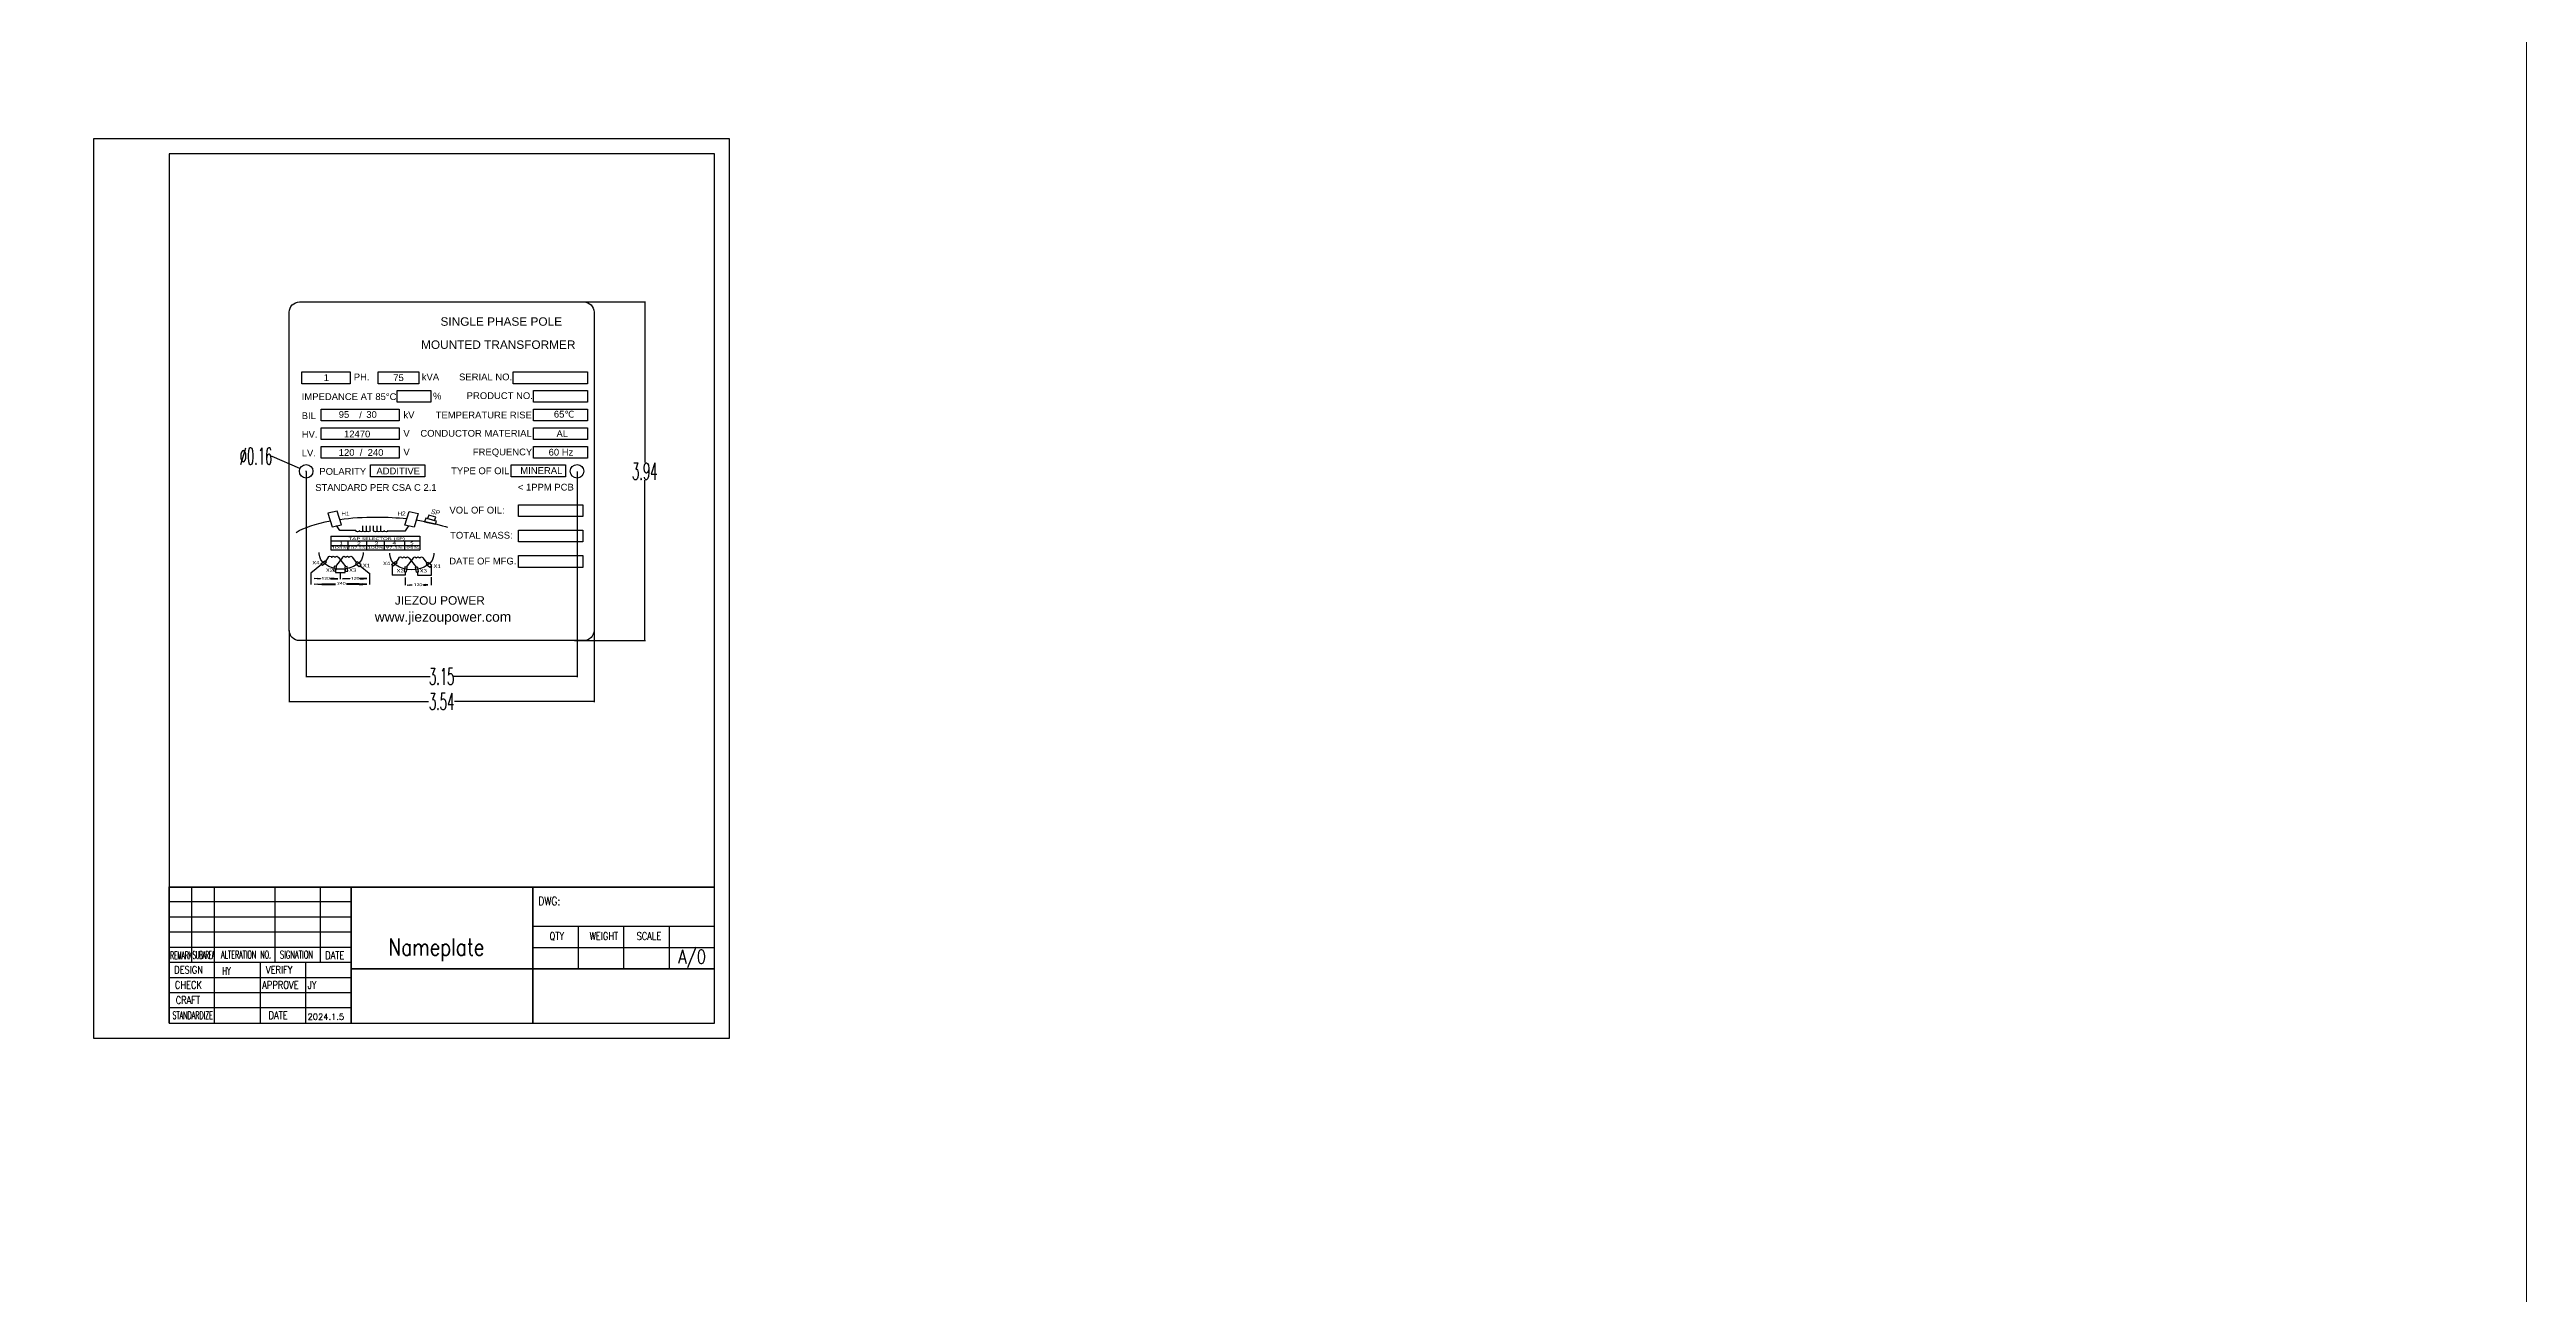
# Model space of a CAD drawing. Extents: x 4438 to 384502, y -178203 to -21188.
# Drawn here: x 383770 to 384502, y -171828 to -171461 of the extents above; entities that cross this region are included whole.
import ezdxf

# ---------------------------------------------------------------- set-up
doc = ezdxf.new("R2010")
doc.units = 0
doc.header["$LTSCALE"] = 8
doc.header["$MEASUREMENT"] = 0
doc.layers.get('0').update_dxf_attribs({"linetype": 'CONTINUOUS'})
doc.layers.get('DEFPOINTS').update_dxf_attribs({"linetype": 'CONTINUOUS'})
for name, color, linetype in [('C00-00-00', 7, 'CONTINUOUS'), ('INTE_THICK', 7, 'CONTINUOUS'), ('layer 1', 7, 'CONTINUOUS')]:
    doc.layers.add(name, color=color, linetype=linetype)
for name, color, linetype, lineweight in [('标注', 7, 'CONTINUOUS', 20), ('标注、文本', 3, 'CONTINUOUS', 25), ('粗实线层', 7, 'CONTINUOUS', 50), ('细', 7, 'CONTINUOUS', 20)]:
    doc.layers.add(name, color=color, linetype=linetype, lineweight=lineweight)
doc.styles.add('1', font='arial.ttf', dxfattribs={"height": 1})
doc.styles.add('2', font='calibri.ttf', dxfattribs={"height": 1})
doc.styles.get("Standard").update_dxf_attribs({"font": 'txt.shx', "width": 0.5, "bigfont": 'intecad.shx'})
doc.styles.add('TEXTSTYLE_3', font='txt', dxfattribs={"width": 0.8, "bigfont": 'hztxt.shx'})
doc.styles.add('TEXTSTYLE_4', font='txt', dxfattribs={"width": 0.65, "bigfont": 'hztxt.shx'})
doc.styles.add('TEXTSTYLE_5', font='txt', dxfattribs={"width": 0.45, "bigfont": 'hztxt.shx'})
doc.styles.add('TEXTSTYLE_7', font='txt', dxfattribs={"width": 0.75, "bigfont": 'hztxt.shx'})
doc.dimstyles.new('文字', dxfattribs={"dimtxt": 5, "dimasz": 0.18, "dimexe": 0.18, "dimexo": 0.0625, "dimgap": 0.09, "dimtad": 0, "dimtih": 1, "dimtoh": 1, "dimdec": 4, "dimzin": 0, "dimdsep": 46, "dimtxsty": 'Standard', "dimcen": 0.09, "dimadec": 0, "dimazin": 0, "dimtfac": 1, "dimtdec": 4, "dimtofl": 0, "dimtmove": 0, "dimatfit": 3, "dimfxl": 1, "dimtolj": 1, "dimtzin": 0, "dimarcsym": 0})

# ---------------------------------------------------------------- blocks, each defined once
blk = doc.blocks.new('*D47')
at = {"layer": 'DEFPOINTS', "color": 0, "ltscale": 0.5, "transparency": 16777216}
for p in [(383841.28, -171632.18), (383931.28, -171632.18), (383931.28, -171653.19)]:
    blk.add_point(p, dxfattribs=at)
at = {"layer": '标注', "color": 0, "lineweight": -2, "ltscale": 0.5, "transparency": 16777216}
for p, q in [((383841.28, -171632.24), (383841.28, -171653.37)), ((383931.28, -171632.24), (383931.28, -171653.37)), ((383841.46, -171653.19), (383882.44, -171653.19)), ((383931.1, -171653.19), (383890.12, -171653.19))]:
    blk.add_line(p, q, dxfattribs=at)
at = {"layer": '标注', "color": 0, "ltscale": 0.5, "transparency": 16777216}
for points in [[(383841.46, -171653.16), (383841.46, -171653.22), (383841.28, -171653.19)], [(383931.1, -171653.16), (383931.1, -171653.22), (383931.28, -171653.19)]]:
    blk.add_solid(points, dxfattribs=at)
at = {"layer": '标注', "color": 0, "ltscale": 0.5, "transparency": 16777216, "insert": (383886.28, -171653.19), "char_height": 5, "attachment_point": 5}
blk.add_mtext('\\A1;3.54', dxfattribs=at)
blk = doc.blocks.new('*D48')
at = {"layer": 'DEFPOINTS', "color": 0, "ltscale": 0.5, "transparency": 16777216}
for p in [(383925.5, -171535.18), (383946.26, -171535.18), (383925.5, -171635.18)]:
    blk.add_point(p, dxfattribs=at)
at = {"layer": '标注', "color": 0, "lineweight": -2, "ltscale": 0.5, "transparency": 16777216}
for p, q in [((383925.56, -171535.18), (383946.44, -171535.18)), ((383946.26, -171535.36), (383946.26, -171582.59)), ((383946.26, -171635), (383946.26, -171587.77)), ((383925.56, -171635.18), (383946.44, -171635.18))]:
    blk.add_line(p, q, dxfattribs=at)
at = {"layer": '标注', "color": 0, "ltscale": 0.5, "transparency": 16777216}
for points in [[(383946.23, -171535.36), (383946.29, -171535.36), (383946.26, -171535.18)], [(383946.23, -171635), (383946.29, -171635), (383946.26, -171635.18)]]:
    blk.add_solid(points, dxfattribs=at)
at = {"layer": '标注', "color": 0, "ltscale": 0.5, "transparency": 16777216, "insert": (383946.26, -171585.18), "char_height": 5, "attachment_point": 5}
blk.add_mtext('\\A1;3.94', dxfattribs=at)
blk = doc.blocks.new('*D49')
at = {"layer": 'DEFPOINTS', "color": 0, "ltscale": 0.5, "transparency": 16777216}
for p in [(383846.28, -171585.18), (383926.28, -171585.18), (383926.28, -171645.79)]:
    blk.add_point(p, dxfattribs=at)
at = {"layer": '标注', "color": 0, "lineweight": -2, "ltscale": 0.5, "transparency": 16777216}
for p, q in [((383846.28, -171585.24), (383846.28, -171645.97)), ((383926.28, -171585.24), (383926.28, -171645.97)), ((383846.46, -171645.79), (383882.85, -171645.79)), ((383926.1, -171645.79), (383889.7, -171645.79))]:
    blk.add_line(p, q, dxfattribs=at)
at = {"layer": '标注', "color": 0, "ltscale": 0.5, "transparency": 16777216}
for points in [[(383846.46, -171645.76), (383846.46, -171645.82), (383846.28, -171645.79)], [(383926.1, -171645.76), (383926.1, -171645.82), (383926.28, -171645.79)]]:
    blk.add_solid(points, dxfattribs=at)
at = {"layer": '标注', "color": 0, "ltscale": 0.5, "transparency": 16777216, "insert": (383886.28, -171645.79), "char_height": 5, "attachment_point": 5}
blk.add_mtext('\\A1;3.15', dxfattribs=at)
blk = doc.blocks.new('*D50')
at = {"layer": 'DEFPOINTS', "color": 0, "ltscale": 0.5, "transparency": 16777216}
for p in [(383844.45, -171584.38), (383848.11, -171585.99)]:
    blk.add_point(p, dxfattribs=at)
at = {"layer": '标注', "color": 0, "lineweight": -2, "ltscale": 0.5, "transparency": 16777216}
for p, q in [((383835.93, -171580.72), (383836.11, -171580.72)), ((383836.11, -171580.72), (383844.28, -171584.31)), ((383846.19, -171585.18), (383846.37, -171585.18)), ((383846.28, -171585.27), (383846.28, -171585.09))]:
    blk.add_line(p, q, dxfattribs=at)
at = {"layer": '标注', "color": 0, "ltscale": 0.5, "transparency": 16777216}
blk.add_solid([(383844.29, -171584.28), (383844.27, -171584.33), (383844.45, -171584.38)], dxfattribs=at)
at = {"layer": '标注', "color": 0, "ltscale": 0.5, "transparency": 16777216, "insert": (383831.46, -171580.72), "char_height": 5, "attachment_point": 5}
blk.add_mtext('\\A1;%%C0.16', dxfattribs=at)

msp = doc.modelspace()

# ---------------------------------------------------------------- linework, layer by layer
for p, q in [((383853.55, -171604.349), (383853.55, -171608.359)), ((383853.55, -171605.771), (383879.885, -171605.771)), ((383858.663, -171608.359), (383858.663, -171605.771)), ((383864.184, -171608.359), (383864.184, -171605.771)), ((383869.371, -171608.359), (383869.371, -171605.771)), ((383875.27, -171605.771), (383875.27, -171608.359)), ((383853.55, -171607.1), (383879.885, -171607.1)), ((383853.55, -171608.359), (383879.885, -171608.359))]:
    msp.add_line(p, q)
at = {"color": 7, "linetype": 'Continuous'}
for p, q in [((383805.815, -171707.992), (383966.843, -171707.992)), ((383805.82, -171707.928), (383966.848, -171707.928)), ((383805.82, -171748.185), (383805.82, -171707.928)), ((383812.53, -171730.293), (383812.53, -171707.928)), ((383819.239, -171748.185), (383819.239, -171707.928)), ((383837.131, -171730.293), (383837.131, -171707.928)), ((383850.55, -171730.293), (383850.55, -171707.928)), ((383859.496, -171707.928), (383859.496, -171748.185)), ((383859.515, -171707.955), (383859.515, -171748.212)), ((383859.515, -171707.955), (383966.867, -171707.955)), ((383913.172, -171748.185), (383913.172, -171707.928)), ((383913.191, -171707.955), (383913.191, -171748.212)), ((383859.496, -171712.401), (383805.82, -171712.401)), ((383859.496, -171716.874), (383805.82, -171716.874)), ((383859.496, -171721.347), (383805.82, -171721.347)), ((383913.172, -171719.558), (383966.848, -171719.558)), ((383913.191, -171719.585), (383966.867, -171719.585)), ((383926.591, -171719.558), (383926.591, -171732.082)), ((383926.61, -171719.585), (383926.61, -171732.11)), ((383940.01, -171719.558), (383940.01, -171732.082)), ((383940.029, -171719.585), (383940.029, -171732.11)), ((383953.429, -171719.558), (383953.429, -171732.082)), ((383953.448, -171719.585), (383953.448, -171732.11)), ((383859.496, -171725.82), (383805.82, -171725.82)), ((383859.496, -171730.293), (383805.82, -171730.293)), ((383832.658, -171730.293), (383832.658, -171748.185)), ((383846.077, -171730.293), (383846.077, -171748.185)), ((383913.172, -171725.82), (383966.848, -171725.82)), ((383913.191, -171725.847), (383966.867, -171725.847)), ((383859.496, -171734.766), (383805.82, -171734.766)), ((383859.496, -171732.082), (383966.848, -171732.082)), ((383859.515, -171732.11), (383966.867, -171732.11)), ((383859.496, -171739.239), (383805.82, -171739.239)), ((383859.496, -171743.712), (383805.82, -171743.712))]:
    msp.add_line(p, q, dxfattribs=at)
at = {"color": 7}
msp.add_lwpolyline([(383853.55, -171604.349), (383879.885, -171604.349), (383879.885, -171608.359)], dxfattribs=at)
at = {"lineweight": 30}
for points in [[(383882.468, -171598.183), (383882.468, -171598.183), (383884.591, -171598.773), (383884.591, -171598.773), (383884.591, -171598.773), (383884.591, -171598.773), (383884.216, -171599.758), (383884.216, -171599.758), (383884.216, -171599.758), (383884.216, -171599.758), (383882.094, -171599.169), (383882.094, -171599.169), (383882.094, -171599.169), (383882.094, -171599.169), (383882.468, -171598.183), (383882.468, -171598.183)], [(383881.641, -171599.043), (383881.641, -171599.043), (383884.785, -171599.916), (383884.785, -171599.916), (383884.785, -171599.916), (383884.785, -171599.916), (383884.431, -171600.846), (383884.431, -171600.846), (383884.431, -171600.846), (383884.431, -171600.846), (383881.25, -171600.073), (383881.25, -171600.073), (383881.25, -171600.073), (383881.25, -171600.073), (383881.641, -171599.043), (383881.641, -171599.043)]]:
    msp.add_open_spline(points, degree=3, knots=[0, 0, 0, 0, 0.25, 0.25, 0.25, 0.25, 0.5, 0.5, 0.5, 0.5, 0.75, 0.75, 0.75, 0.75, 1, 1, 1, 1], dxfattribs=at)
at = {"layer": 'C00-00-00', "lineweight": 25}
msp.add_lwpolyline([(383844.277, -171535.182), (383928.277, -171535.182, -0.4142136), (383931.277, -171538.182), (383931.277, -171632.182, -0.4142136), (383928.277, -171635.182), (383844.277, -171635.182, -0.4142136), (383841.277, -171632.182), (383841.277, -171538.182, -0.4142136)], format="xyb", close=True, dxfattribs=at)
for points in [[(383844.988, -171555.821), (383859.233, -171555.821), (383859.233, -171559.321), (383844.988, -171559.321)], [(383867.569, -171555.821), (383879.569, -171555.821), (383879.569, -171559.321), (383867.569, -171559.321)], [(383873.121, -171561.321), (383883.121, -171561.321), (383883.121, -171564.821), (383873.121, -171564.821)], [(383907.382, -171555.821), (383929.382, -171555.821), (383929.382, -171559.321), (383907.382, -171559.321)], [(383913.382, -171561.321), (383929.382, -171561.321), (383929.382, -171564.821), (383913.382, -171564.821)], [(383850.724, -171566.821), (383873.724, -171566.821), (383873.724, -171570.321), (383850.724, -171570.321)], [(383913.382, -171566.821), (383929.382, -171566.821), (383929.382, -171570.321), (383913.382, -171570.321)], [(383850.724, -171572.321), (383873.724, -171572.321), (383873.724, -171575.821), (383850.724, -171575.821)], [(383913.382, -171572.321), (383929.382, -171572.321), (383929.382, -171575.821), (383913.382, -171575.821)], [(383850.724, -171577.821), (383873.724, -171577.821), (383873.724, -171581.321), (383850.724, -171581.321)], [(383865.296, -171583.321), (383881.296, -171583.321), (383881.296, -171586.821), (383865.296, -171586.821)], [(383906.845, -171583.321), (383922.845, -171583.321), (383922.845, -171586.821), (383906.845, -171586.821)], [(383913.382, -171577.821), (383929.382, -171577.821), (383929.382, -171581.321), (383913.382, -171581.321)], [(383909.007, -171595.06), (383928.007, -171595.06), (383928.007, -171598.56), (383909.007, -171598.56)], [(383909.007, -171602.56), (383928.007, -171602.56), (383928.007, -171606.06), (383909.007, -171606.06)], [(383909.007, -171610.06), (383928.007, -171610.06), (383928.007, -171613.56), (383909.007, -171613.56)]]:
    msp.add_lwpolyline(points, close=True, dxfattribs=at)
for centre in [(383846.277, -171585.182), (383926.277, -171585.182)]:
    msp.add_circle(centre, 2, dxfattribs=at)
at = {"layer": 'INTE_THICK'}
for p, q in [((383966.843, -171491.444), (383805.82, -171491.444)), ((383805.82, -171491.444), (383805.82, -171748.185)), ((383966.843, -171748.185), (383966.843, -171491.444)), ((383805.82, -171748.185), (383966.843, -171748.185))]:
    msp.add_line(p, q, dxfattribs=at)
at = {"layer": 'layer 1', "color": 7, "lineweight": 25}
for p, q in [((383863.053, -171602.648), (383863.053, -171601.281)), ((383864.102, -171602.643), (383864.102, -171601.275)), ((383865.126, -171602.643), (383865.126, -171601.275)), ((383866.176, -171602.643), (383866.176, -171601.275)), ((383867.226, -171602.643), (383867.226, -171601.275)), ((383868.276, -171602.648), (383868.276, -171601.281))]:
    msp.add_line(p, q, dxfattribs=at)
msp.add_lwpolyline([(383854.942, -171615.06), (383857.798, -171615.06), (383857.798, -171614.128), (383854.942, -171614.128), (383854.942, -171615.06)], close=True, dxfattribs=at)
for points, knots in [([(383852.7, -171597.586), (383852.7, -171597.586), (383855.402, -171596.967), (383855.402, -171596.967), (383855.402, -171596.967), (383855.402, -171596.967), (383856.668, -171601.008), (383856.668, -171601.008), (383856.668, -171601.008), (383856.668, -171601.008), (383853.967, -171601.627), (383853.967, -171601.627), (383853.967, -171601.627), (383853.967, -171601.627), (383852.7, -171597.586), (383852.7, -171597.586)], [0, 0, 0, 0, 0.25, 0.25, 0.25, 0.25, 0.5, 0.5, 0.5, 0.5, 0.75, 0.75, 0.75, 0.75, 1, 1, 1, 1]), ([(383856.22, -171599.403), (383859.512, -171598.951), (383863.167, -171598.699), (383867.015, -171598.699), (383867.015, -171598.699), (383870.163, -171598.699), (383873.181, -171598.867), (383875.977, -171599.176)], [0, 0, 0, 0, 0.5, 0.5, 0.5, 0.5, 1, 1, 1, 1]), ([(383875.422, -171601.066), (383875.422, -171601.066), (383878.123, -171601.685), (383878.123, -171601.685), (383878.123, -171601.685), (383878.123, -171601.685), (383879.39, -171597.644), (383879.39, -171597.644), (383879.39, -171597.644), (383879.39, -171597.644), (383876.689, -171597.025), (383876.689, -171597.025), (383876.689, -171597.025), (383876.689, -171597.025), (383875.422, -171601.066), (383875.422, -171601.066)], [0, 0, 0, 0, 0.25, 0.25, 0.25, 0.25, 0.5, 0.5, 0.5, 0.5, 0.75, 0.75, 0.75, 0.75, 1, 1, 1, 1]), ([(383861.982, -171602.643), (383861.982, -171602.891), (383861.747, -171603.091), (383861.457, -171603.091), (383861.457, -171603.091), (383861.168, -171603.091), (383860.933, -171602.891), (383860.933, -171602.643)], [0, 0, 0, 0, 0.5, 0.5, 0.5, 0.5, 1, 1, 1, 1]), ([(383863.03, -171602.643), (383863.03, -171602.891), (383862.795, -171603.091), (383862.506, -171603.091), (383862.506, -171603.091), (383862.216, -171603.091), (383861.982, -171602.891), (383861.982, -171602.643)], [0, 0, 0, 0, 0.5, 0.5, 0.5, 0.5, 1, 1, 1, 1]), ([(383864.079, -171602.643), (383864.079, -171602.891), (383863.844, -171603.091), (383863.555, -171603.091), (383863.555, -171603.091), (383863.265, -171603.091), (383863.03, -171602.891), (383863.03, -171602.643)], [0, 0, 0, 0, 0.5, 0.5, 0.5, 0.5, 1, 1, 1, 1]), ([(383865.128, -171602.643), (383865.128, -171602.891), (383864.893, -171603.091), (383864.603, -171603.091), (383864.603, -171603.091), (383864.314, -171603.091), (383864.079, -171602.891), (383864.079, -171602.643)], [0, 0, 0, 0, 0.5, 0.5, 0.5, 0.5, 1, 1, 1, 1]), ([(383867.225, -171602.643), (383867.225, -171602.891), (383866.99, -171603.091), (383866.701, -171603.091), (383866.701, -171603.091), (383866.411, -171603.091), (383866.176, -171602.891), (383866.176, -171602.643)], [0, 0, 0, 0, 0.5, 0.5, 0.5, 0.5, 1, 1, 1, 1]), ([(383868.274, -171602.643), (383868.274, -171602.891), (383868.039, -171603.091), (383867.749, -171603.091), (383867.749, -171603.091), (383867.46, -171603.091), (383867.225, -171602.891), (383867.225, -171602.643)], [0, 0, 0, 0, 0.5, 0.5, 0.5, 0.5, 1, 1, 1, 1]), ([(383869.322, -171602.643), (383869.322, -171602.891), (383869.088, -171603.091), (383868.798, -171603.091), (383868.798, -171603.091), (383868.508, -171603.091), (383868.274, -171602.891), (383868.274, -171602.643)], [0, 0, 0, 0, 0.5, 0.5, 0.5, 0.5, 1, 1, 1, 1]), ([(383870.371, -171602.643), (383870.371, -171602.891), (383870.136, -171603.091), (383869.847, -171603.091), (383869.847, -171603.091), (383869.557, -171603.091), (383869.322, -171602.891), (383869.322, -171602.643)], [0, 0, 0, 0, 0.5, 0.5, 0.5, 0.5, 1, 1, 1, 1]), ([(383863.06, -171609.186), (383863.074, -171609.307), (383863.081, -171609.43), (383863.081, -171609.554), (383863.081, -171609.554), (383863.081, -171612.059), (383860.182, -171614.09), (383856.608, -171614.09), (383856.608, -171614.09), (383853.034, -171614.09), (383850.135, -171612.059), (383850.135, -171609.554), (383850.135, -171609.554), (383850.135, -171609.43), (383850.142, -171609.307), (383850.156, -171609.186)], [0, 0, 0, 0, 0.25, 0.25, 0.25, 0.25, 0.5, 0.5, 0.5, 0.5, 0.75, 0.75, 0.75, 0.75, 1, 1, 1, 1]), ([(383852.271, -171612.046), (383852.271, -171612.046), (383851.747, -171611.606), (383851.747, -171611.606), (383851.747, -171611.606), (383851.747, -171611.606), (383850.579, -171612.528), (383850.579, -171612.528), (383850.579, -171612.528), (383850.579, -171612.528), (383851.103, -171612.968), (383851.103, -171612.968), (383851.103, -171612.968), (383851.103, -171612.968), (383852.271, -171612.046), (383852.271, -171612.046)], [0, 0, 0, 0, 0.25, 0.25, 0.25, 0.25, 0.5, 0.5, 0.5, 0.5, 0.75, 0.75, 0.75, 0.75, 1, 1, 1, 1]), ([(383852.796, -171610.677), (383852.796, -171610.458), (383853.022, -171610.28), (383853.299, -171610.28), (383853.299, -171610.28), (383853.578, -171610.28), (383853.803, -171610.458), (383853.803, -171610.677)], [0, 0, 0, 0, 0.5, 0.5, 0.5, 0.5, 1, 1, 1, 1]), ([(383853.788, -171610.688), (383853.788, -171610.469), (383854.013, -171610.291), (383854.291, -171610.291), (383854.291, -171610.291), (383854.569, -171610.291), (383854.795, -171610.469), (383854.795, -171610.688)], [0, 0, 0, 0, 0.5, 0.5, 0.5, 0.5, 1, 1, 1, 1]), ([(383854.555, -171613.205), (383854.555, -171613.205), (383855.263, -171613.33), (383855.263, -171613.33), (383855.263, -171613.33), (383855.263, -171613.33), (383855.022, -171614.695), (383855.022, -171614.695), (383855.022, -171614.695), (383855.022, -171614.695), (383854.314, -171614.57), (383854.314, -171614.57), (383854.314, -171614.57), (383854.314, -171614.57), (383854.555, -171613.205), (383854.555, -171613.205)], [0, 0, 0, 0, 0.25, 0.25, 0.25, 0.25, 0.5, 0.5, 0.5, 0.5, 0.75, 0.75, 0.75, 0.75, 1, 1, 1, 1]), ([(383854.795, -171610.688), (383854.795, -171610.469), (383855.02, -171610.291), (383855.298, -171610.291), (383855.298, -171610.291), (383855.576, -171610.291), (383855.802, -171610.469), (383855.802, -171610.688)], [0, 0, 0, 0, 0.5, 0.5, 0.5, 0.5, 1, 1, 1, 1]), ([(383856.968, -171610.688), (383856.968, -171610.469), (383857.193, -171610.291), (383857.471, -171610.291), (383857.471, -171610.291), (383857.749, -171610.291), (383857.975, -171610.469), (383857.975, -171610.688)], [0, 0, 0, 0, 0.5, 0.5, 0.5, 0.5, 1, 1, 1, 1]), ([(383857.642, -171613.424), (383857.642, -171613.424), (383858.35, -171613.299), (383858.35, -171613.299), (383858.35, -171613.299), (383858.35, -171613.299), (383858.59, -171614.664), (383858.59, -171614.664), (383858.59, -171614.664), (383858.59, -171614.664), (383857.882, -171614.789), (383857.882, -171614.789), (383857.882, -171614.789), (383857.882, -171614.789), (383857.642, -171613.424), (383857.642, -171613.424)], [0, 0, 0, 0, 0.25, 0.25, 0.25, 0.25, 0.5, 0.5, 0.5, 0.5, 0.75, 0.75, 0.75, 0.75, 1, 1, 1, 1]), ([(383857.959, -171610.699), (383857.959, -171610.48), (383858.185, -171610.302), (383858.463, -171610.302), (383858.463, -171610.302), (383858.741, -171610.302), (383858.966, -171610.48), (383858.966, -171610.699)], [0, 0, 0, 0, 0.5, 0.5, 0.5, 0.5, 1, 1, 1, 1]), ([(383858.966, -171610.699), (383858.966, -171610.48), (383859.192, -171610.302), (383859.47, -171610.302), (383859.47, -171610.302), (383859.748, -171610.302), (383859.973, -171610.48), (383859.973, -171610.699)], [0, 0, 0, 0, 0.5, 0.5, 0.5, 0.5, 1, 1, 1, 1]), ([(383860.797, -171612.38), (383860.797, -171612.38), (383861.322, -171611.94), (383861.322, -171611.94), (383861.322, -171611.94), (383861.322, -171611.94), (383862.49, -171612.861), (383862.49, -171612.861), (383862.49, -171612.861), (383862.49, -171612.861), (383861.966, -171613.301), (383861.966, -171613.301), (383861.966, -171613.301), (383861.966, -171613.301), (383860.797, -171612.38), (383860.797, -171612.38)], [0, 0, 0, 0, 0.25, 0.25, 0.25, 0.25, 0.5, 0.5, 0.5, 0.5, 0.75, 0.75, 0.75, 0.75, 1, 1, 1, 1]), ([(383883.925, -171609.383), (383883.939, -171609.505), (383883.946, -171609.627), (383883.946, -171609.751), (383883.946, -171609.751), (383883.946, -171612.256), (383881.047, -171614.288), (383877.473, -171614.288), (383877.473, -171614.288), (383873.898, -171614.288), (383870.999, -171612.256), (383870.999, -171609.751), (383870.999, -171609.751), (383870.999, -171609.627), (383871.007, -171609.505), (383871.02, -171609.383)], [0, 0, 0, 0, 0.25, 0.25, 0.25, 0.25, 0.5, 0.5, 0.5, 0.5, 0.75, 0.75, 0.75, 0.75, 1, 1, 1, 1]), ([(383873.136, -171612.244), (383873.136, -171612.244), (383872.612, -171611.804), (383872.612, -171611.804), (383872.612, -171611.804), (383872.612, -171611.804), (383871.443, -171612.725), (383871.443, -171612.725), (383871.443, -171612.725), (383871.443, -171612.725), (383871.968, -171613.165), (383871.968, -171613.165), (383871.968, -171613.165), (383871.968, -171613.165), (383873.136, -171612.244), (383873.136, -171612.244)], [0, 0, 0, 0, 0.25, 0.25, 0.25, 0.25, 0.5, 0.5, 0.5, 0.5, 0.75, 0.75, 0.75, 0.75, 1, 1, 1, 1]), ([(383873.661, -171610.875), (383873.661, -171610.655), (383873.886, -171610.478), (383874.164, -171610.478), (383874.164, -171610.478), (383874.442, -171610.478), (383874.668, -171610.655), (383874.668, -171610.875)], [0, 0, 0, 0, 0.5, 0.5, 0.5, 0.5, 1, 1, 1, 1]), ([(383874.652, -171610.885), (383874.652, -171610.666), (383874.878, -171610.488), (383875.156, -171610.488), (383875.156, -171610.488), (383875.434, -171610.488), (383875.659, -171610.666), (383875.659, -171610.885)], [0, 0, 0, 0, 0.5, 0.5, 0.5, 0.5, 1, 1, 1, 1]), ([(383875.419, -171613.402), (383875.419, -171613.402), (383876.128, -171613.527), (383876.128, -171613.527), (383876.128, -171613.527), (383876.128, -171613.527), (383875.887, -171614.892), (383875.887, -171614.892), (383875.887, -171614.892), (383875.887, -171614.892), (383875.179, -171614.767), (383875.179, -171614.767), (383875.179, -171614.767), (383875.179, -171614.767), (383875.419, -171613.402), (383875.419, -171613.402)], [0, 0, 0, 0, 0.25, 0.25, 0.25, 0.25, 0.5, 0.5, 0.5, 0.5, 0.75, 0.75, 0.75, 0.75, 1, 1, 1, 1]), ([(383875.659, -171610.885), (383875.659, -171610.666), (383875.885, -171610.488), (383876.163, -171610.488), (383876.163, -171610.488), (383876.441, -171610.488), (383876.666, -171610.666), (383876.666, -171610.885)], [0, 0, 0, 0, 0.5, 0.5, 0.5, 0.5, 1, 1, 1, 1]), ([(383877.832, -171610.885), (383877.832, -171610.666), (383878.058, -171610.488), (383878.336, -171610.488), (383878.336, -171610.488), (383878.614, -171610.488), (383878.839, -171610.666), (383878.839, -171610.885)], [0, 0, 0, 0, 0.5, 0.5, 0.5, 0.5, 1, 1, 1, 1]), ([(383878.506, -171613.621), (383878.506, -171613.621), (383879.214, -171613.497), (383879.214, -171613.497), (383879.214, -171613.497), (383879.214, -171613.497), (383879.455, -171614.862), (383879.455, -171614.862), (383879.455, -171614.862), (383879.455, -171614.862), (383878.747, -171614.986), (383878.747, -171614.986), (383878.747, -171614.986), (383878.747, -171614.986), (383878.506, -171613.621), (383878.506, -171613.621)], [0, 0, 0, 0, 0.25, 0.25, 0.25, 0.25, 0.5, 0.5, 0.5, 0.5, 0.75, 0.75, 0.75, 0.75, 1, 1, 1, 1]), ([(383878.824, -171610.896), (383878.824, -171610.677), (383879.049, -171610.499), (383879.327, -171610.499), (383879.327, -171610.499), (383879.605, -171610.499), (383879.831, -171610.677), (383879.831, -171610.896)], [0, 0, 0, 0, 0.5, 0.5, 0.5, 0.5, 1, 1, 1, 1]), ([(383879.831, -171610.896), (383879.831, -171610.677), (383880.056, -171610.499), (383880.334, -171610.499), (383880.334, -171610.499), (383880.612, -171610.499), (383880.838, -171610.677), (383880.838, -171610.896)], [0, 0, 0, 0, 0.5, 0.5, 0.5, 0.5, 1, 1, 1, 1]), ([(383881.662, -171612.577), (383881.662, -171612.577), (383882.186, -171612.137), (383882.186, -171612.137), (383882.186, -171612.137), (383882.186, -171612.137), (383883.355, -171613.059), (383883.355, -171613.059), (383883.355, -171613.059), (383883.355, -171613.059), (383882.83, -171613.498), (383882.83, -171613.498), (383882.83, -171613.498), (383882.83, -171613.498), (383881.662, -171612.577), (383881.662, -171612.577)], [0, 0, 0, 0, 0.25, 0.25, 0.25, 0.25, 0.5, 0.5, 0.5, 0.5, 0.75, 0.75, 0.75, 0.75, 1, 1, 1, 1]), ([(383850.503, -171616.833), (383850.503, -171616.833), (383849.558, -171616.833), (383849.558, -171616.833), (383849.558, -171616.833), (383849.558, -171616.833), (383849.558, -171616.793), (383849.558, -171616.793), (383849.558, -171616.793), (383849.558, -171616.793), (383848.613, -171616.874), (383848.613, -171616.874), (383848.613, -171616.874), (383848.613, -171616.874), (383849.558, -171616.955), (383849.558, -171616.955), (383849.558, -171616.955), (383849.558, -171616.955), (383849.558, -171616.914), (383849.558, -171616.914), (383849.558, -171616.914), (383849.558, -171616.914), (383850.503, -171616.914), (383850.503, -171616.914), (383850.503, -171616.914), (383850.503, -171616.914), (383850.503, -171616.833), (383850.503, -171616.833)], [0, 0, 0, 0, 0.1428571, 0.1428571, 0.1428571, 0.1428572, 0.2857143, 0.2857143, 0.2857143, 0.2857143, 0.4285714, 0.4285714, 0.4285714, 0.4285714, 0.5714286, 0.5714286, 0.5714286, 0.5714286, 0.7142857, 0.7142857, 0.7142857, 0.7142857, 0.8571429, 0.8571429, 0.8571429, 0.8571429, 1, 1, 1, 1]), ([(383850.854, -171618.505), (383850.854, -171618.505), (383849.746, -171618.505), (383849.746, -171618.505), (383849.746, -171618.505), (383849.746, -171618.505), (383849.746, -171618.464), (383849.746, -171618.464), (383849.746, -171618.464), (383849.746, -171618.464), (383848.637, -171618.546), (383848.637, -171618.546), (383848.637, -171618.546), (383848.637, -171618.546), (383849.746, -171618.627), (383849.746, -171618.627), (383849.746, -171618.627), (383849.746, -171618.627), (383849.746, -171618.586), (383849.746, -171618.586), (383849.746, -171618.586), (383849.746, -171618.586), (383850.854, -171618.586), (383850.854, -171618.586), (383850.854, -171618.586), (383850.854, -171618.586), (383850.854, -171618.505), (383850.854, -171618.505)], [0, 0, 0, 0, 0.1428571, 0.1428571, 0.1428571, 0.1428572, 0.2857143, 0.2857143, 0.2857143, 0.2857143, 0.4285714, 0.4285714, 0.4285714, 0.4285714, 0.5714286, 0.5714286, 0.5714286, 0.5714286, 0.7142857, 0.7142857, 0.7142857, 0.7142857, 0.8571429, 0.8571429, 0.8571429, 0.8571429, 1, 1, 1, 1]), ([(383853.486, -171616.863), (383853.486, -171616.863), (383854.546, -171616.863), (383854.546, -171616.863), (383854.546, -171616.863), (383854.546, -171616.863), (383854.546, -171616.822), (383854.546, -171616.822), (383854.546, -171616.822), (383854.546, -171616.822), (383855.606, -171616.904), (383855.606, -171616.904), (383855.606, -171616.904), (383855.606, -171616.904), (383854.546, -171616.985), (383854.546, -171616.985), (383854.546, -171616.985), (383854.546, -171616.985), (383854.546, -171616.944), (383854.546, -171616.944), (383854.546, -171616.944), (383854.546, -171616.944), (383853.486, -171616.944), (383853.486, -171616.944), (383853.486, -171616.944), (383853.486, -171616.944), (383853.486, -171616.863), (383853.486, -171616.863)], [0, 0, 0, 0, 0.1428571, 0.1428571, 0.1428571, 0.1428572, 0.2857143, 0.2857143, 0.2857143, 0.2857143, 0.4285714, 0.4285714, 0.4285714, 0.4285714, 0.5714286, 0.5714286, 0.5714286, 0.5714286, 0.7142857, 0.7142857, 0.7142857, 0.7142857, 0.8571429, 0.8571429, 0.8571429, 0.8571429, 1, 1, 1, 1]), ([(383859.161, -171616.876), (383859.161, -171616.876), (383858.101, -171616.876), (383858.101, -171616.876), (383858.101, -171616.876), (383858.101, -171616.876), (383858.101, -171616.835), (383858.101, -171616.835), (383858.101, -171616.835), (383858.101, -171616.835), (383857.041, -171616.917), (383857.041, -171616.917), (383857.041, -171616.917), (383857.041, -171616.917), (383858.101, -171616.998), (383858.101, -171616.998), (383858.101, -171616.998), (383858.101, -171616.998), (383858.101, -171616.957), (383858.101, -171616.957), (383858.101, -171616.957), (383858.101, -171616.957), (383859.161, -171616.957), (383859.161, -171616.957), (383859.161, -171616.957), (383859.161, -171616.957), (383859.161, -171616.876), (383859.161, -171616.876)], [0, 0, 0, 0, 0.1428571, 0.1428571, 0.1428571, 0.1428572, 0.2857143, 0.2857143, 0.2857143, 0.2857143, 0.4285714, 0.4285714, 0.4285714, 0.4285714, 0.5714286, 0.5714286, 0.5714286, 0.5714286, 0.7142857, 0.7142857, 0.7142857, 0.7142857, 0.8571429, 0.8571429, 0.8571429, 0.8571429, 1, 1, 1, 1]), ([(383861.943, -171618.497), (383861.943, -171618.497), (383863.052, -171618.497), (383863.052, -171618.497), (383863.052, -171618.497), (383863.052, -171618.497), (383863.052, -171618.457), (383863.052, -171618.457), (383863.052, -171618.457), (383863.052, -171618.457), (383864.16, -171618.538), (383864.16, -171618.538), (383864.16, -171618.538), (383864.16, -171618.538), (383863.052, -171618.619), (383863.052, -171618.619), (383863.052, -171618.619), (383863.052, -171618.619), (383863.052, -171618.578), (383863.052, -171618.578), (383863.052, -171618.578), (383863.052, -171618.578), (383861.943, -171618.578), (383861.943, -171618.578), (383861.943, -171618.578), (383861.943, -171618.578), (383861.943, -171618.497), (383861.943, -171618.497)], [0, 0, 0, 0, 0.1428571, 0.1428571, 0.1428571, 0.1428572, 0.2857143, 0.2857143, 0.2857143, 0.2857143, 0.4285714, 0.4285714, 0.4285714, 0.4285714, 0.5714286, 0.5714286, 0.5714286, 0.5714286, 0.7142857, 0.7142857, 0.7142857, 0.7142857, 0.8571429, 0.8571429, 0.8571429, 0.8571429, 1, 1, 1, 1]), ([(383862.145, -171616.846), (383862.145, -171616.846), (383863.168, -171616.846), (383863.168, -171616.846), (383863.168, -171616.846), (383863.168, -171616.846), (383863.168, -171616.806), (383863.168, -171616.806), (383863.168, -171616.806), (383863.168, -171616.806), (383864.191, -171616.887), (383864.191, -171616.887), (383864.191, -171616.887), (383864.191, -171616.887), (383863.168, -171616.968), (383863.168, -171616.968), (383863.168, -171616.968), (383863.168, -171616.968), (383863.168, -171616.927), (383863.168, -171616.927), (383863.168, -171616.927), (383863.168, -171616.927), (383862.145, -171616.927), (383862.145, -171616.927), (383862.145, -171616.927), (383862.145, -171616.927), (383862.145, -171616.846), (383862.145, -171616.846)], [0, 0, 0, 0, 0.1428571, 0.1428571, 0.1428571, 0.1428572, 0.2857143, 0.2857143, 0.2857143, 0.2857143, 0.4285714, 0.4285714, 0.4285714, 0.4285714, 0.5714286, 0.5714286, 0.5714286, 0.5714286, 0.7142857, 0.7142857, 0.7142857, 0.7142857, 0.8571429, 0.8571429, 0.8571429, 0.8571429, 1, 1, 1, 1]), ([(383877.473, -171618.774), (383877.473, -171618.774), (383876.784, -171618.774), (383876.784, -171618.774), (383876.784, -171618.774), (383876.784, -171618.774), (383876.784, -171618.733), (383876.784, -171618.733), (383876.784, -171618.733), (383876.784, -171618.733), (383876.096, -171618.815), (383876.096, -171618.815), (383876.096, -171618.815), (383876.096, -171618.815), (383876.784, -171618.896), (383876.784, -171618.896), (383876.784, -171618.896), (383876.784, -171618.896), (383876.784, -171618.855), (383876.784, -171618.855), (383876.784, -171618.855), (383876.784, -171618.855), (383877.473, -171618.855), (383877.473, -171618.855), (383877.473, -171618.855), (383877.473, -171618.855), (383877.473, -171618.774), (383877.473, -171618.774)], [0, 0, 0, 0, 0.1428571, 0.1428571, 0.1428571, 0.1428572, 0.2857143, 0.2857143, 0.2857143, 0.2857143, 0.4285714, 0.4285714, 0.4285714, 0.4285714, 0.5714286, 0.5714286, 0.5714286, 0.5714286, 0.7142857, 0.7142857, 0.7142857, 0.7142857, 0.8571429, 0.8571429, 0.8571429, 0.8571429, 1, 1, 1, 1]), ([(383880.958, -171618.698), (383880.958, -171618.698), (383881.582, -171618.698), (383881.582, -171618.698), (383881.582, -171618.698), (383881.582, -171618.698), (383881.582, -171618.657), (383881.582, -171618.657), (383881.582, -171618.657), (383881.582, -171618.657), (383882.205, -171618.738), (383882.205, -171618.738), (383882.205, -171618.738), (383882.205, -171618.738), (383881.582, -171618.82), (383881.582, -171618.82), (383881.582, -171618.82), (383881.582, -171618.82), (383881.582, -171618.779), (383881.582, -171618.779), (383881.582, -171618.779), (383881.582, -171618.779), (383880.958, -171618.779), (383880.958, -171618.779), (383880.958, -171618.779), (383880.958, -171618.779), (383880.958, -171618.698), (383880.958, -171618.698)], [0, 0, 0, 0, 0.1428571, 0.1428571, 0.1428571, 0.1428572, 0.2857143, 0.2857143, 0.2857143, 0.2857143, 0.4285714, 0.4285714, 0.4285714, 0.4285714, 0.5714286, 0.5714286, 0.5714286, 0.5714286, 0.7142857, 0.7142857, 0.7142857, 0.7142857, 0.8571429, 0.8571429, 0.8571429, 0.8571429, 1, 1, 1, 1])]:
    msp.add_open_spline(points, degree=3, knots=knots, dxfattribs=at)
for points in [[(383843.341, -171603.238), (383845.561, -171601.825), (383849.11, -171600.642), (383853.495, -171599.838)], [(383856.177, -171602.643), (383856.177, -171602.643), (383855.206, -171601.206), (383855.206, -171601.206)], [(383860.933, -171602.643), (383860.933, -171602.643), (383856.177, -171602.643), (383856.177, -171602.643)], [(383870.351, -171602.765), (383870.351, -171602.765), (383875.617, -171602.765), (383875.617, -171602.765)], [(383875.617, -171602.765), (383875.617, -171602.765), (383876.587, -171601.328), (383876.587, -171601.328)], [(383878.731, -171599.537), (383883.008, -171600.187), (383886.619, -171601.182), (383888.007, -171601.737)], [(383850.841, -171612.748), (383850.841, -171612.748), (383847.696, -171615.263), (383847.696, -171615.263)], [(383852.796, -171610.557), (383852.796, -171610.557), (383852.009, -171611.826), (383852.009, -171611.826)], [(383856.968, -171610.688), (383856.968, -171610.688), (383854.909, -171613.267), (383854.909, -171613.267)], [(383855.802, -171610.688), (383855.802, -171610.688), (383857.996, -171613.362), (383857.996, -171613.362)], [(383859.973, -171610.699), (383859.973, -171610.699), (383861.06, -171612.16), (383861.06, -171612.16)], [(383862.228, -171613.081), (383862.228, -171613.081), (383864.847, -171615.276), (383864.847, -171615.276)], [(383871.706, -171612.945), (383871.706, -171612.945), (383871.706, -171615.898), (383871.706, -171615.898)], [(383873.661, -171610.755), (383873.661, -171610.755), (383872.874, -171612.024), (383872.874, -171612.024)], [(383877.832, -171610.885), (383877.832, -171610.885), (383875.773, -171613.465), (383875.773, -171613.465)], [(383876.666, -171610.885), (383876.666, -171610.885), (383878.86, -171613.559), (383878.86, -171613.559)], [(383880.838, -171610.896), (383880.838, -171610.896), (383881.924, -171612.357), (383881.924, -171612.357)], [(383883.155, -171612.988), (383883.155, -171612.988), (383883.155, -171615.941), (383883.155, -171615.941)], [(383847.696, -171615.263), (383847.696, -171615.263), (383847.696, -171618.627), (383847.696, -171618.627)], [(383856.318, -171615.088), (383856.318, -171615.088), (383856.318, -171617.066), (383856.318, -171617.066)], [(383856.329, -171615.101), (383856.329, -171615.101), (383856.329, -171616.951), (383856.329, -171616.951)], [(383864.951, -171615.276), (383864.951, -171615.276), (383864.951, -171618.627), (383864.951, -171618.627)], [(383875.533, -171615.898), (383875.533, -171615.898), (383871.706, -171615.898), (383871.706, -171615.898)], [(383875.533, -171614.83), (383875.533, -171614.83), (383875.533, -171615.898), (383875.533, -171615.898)], [(383875.537, -171616.554), (383875.537, -171616.554), (383875.537, -171618.824), (383875.537, -171618.824)], [(383879.112, -171614.801), (383879.112, -171614.801), (383879.112, -171615.87), (383879.112, -171615.87)], [(383879.112, -171615.87), (383879.112, -171615.87), (383883.155, -171615.87), (383883.155, -171615.87)], [(383883.155, -171616.472), (383883.155, -171616.472), (383883.155, -171618.824), (383883.155, -171618.824)]]:
    msp.add_open_spline(points, degree=3, dxfattribs=at)
at = {"layer": 'layer 1', "color": 7, "lineweight": 40}
for points in [[(383850.938, -171618.534), (383850.938, -171618.534), (383854.945, -171618.534), (383854.945, -171618.534)], [(383861.943, -171618.538), (383861.943, -171618.538), (383858.19, -171618.538), (383858.19, -171618.538)]]:
    msp.add_open_spline(points, degree=3, dxfattribs=at)
at = {"layer": '粗实线层', "color": 1, "lineweight": -3}
for p, q in [((383971.315, -171486.971), (383783.456, -171486.971)), ((383783.456, -171486.971), (383783.456, -171752.657)), ((383971.315, -171752.657), (383971.315, -171486.971)), ((383783.456, -171752.657), (383971.315, -171752.657))]:
    msp.add_line(p, q, dxfattribs=at)
at = {"layer": '细', "color": 1}
msp.add_lwpolyline([(372175.774, -171092.907), (384501.994, -171092.907), (384501.994, -178202.855), (372175.774, -178202.855)], close=True, dxfattribs=at)

# ---------------------------------------------------------------- texts
at = {"lineweight": 30, "style": '1', "oblique": 4.501126}
msp.add_text('SP', height=1.4352, rotation=347.098227, dxfattribs=at).set_placement((383882.959, -171597.667))
at = {"style": '2', "oblique": -0.000002}
for s, height, width, p in [('1', 0.892, 1.560455, (383855.982, -171606.833)), ('TAP SELECTOR (SP)', 0.74444, 1.870617, (383858.776, -171605.477)), ('2', 0.897, 1.5518, (383861.294, -171606.87)), ('3', 0.897, 1.5518, (383866.414, -171606.87)), ('4', 0.897, 1.5518, (383871.718, -171606.87)), ('5', 0.897, 1.5518, (383876.933, -171606.87)), (' 105%', 0.7444, 1.870617, (383853.218, -171608.072)), (' 102.5%', 0.7444, 1.51978, (383858.255, -171608.085)), (' 100%', 0.7444, 1.870617, (383863.82, -171608.048)), ('97.5%', 0.7444, 1.721653, (383869.751, -171608.072)), ('  95%', 0.7444, 1.870617, (383874.823, -171608.102))]:
    msp.add_text(s, height=height, dxfattribs=dict(at, width=width)).set_placement(p)
at = {"color": 7}
for s, height, style, width, p in [('DWG:', 2.5, 'TEXTSTYLE_7', 0.8, (383914.827, -171713.376)), ('Nameplate', 5, 'TEXTSTYLE_7', 0.8, (383870.588, -171728.208)), ('REMARK', 2.2365, 'TEXTSTYLE_5', 0.45, (383806.122, -171729.294)), ('SUBAREA', 2.2365, 'TEXTSTYLE_5', 0.4, (383812.742, -171729.174)), ('ALTERATION NO.', 2.23649, 'TEXTSTYLE_3', 0.5, (383821.153, -171729.055)), ('SIGNATION', 2.2365, 'TEXTSTYLE_4', 0.65, (383838.523, -171729.068)), ('STANDARDIZE', 2.23649, 'TEXTSTYLE_3', 0.5, (383806.783, -171746.97))]:
    msp.add_text(s, height=height, dxfattribs=dict(at, style=style, width=width)).set_placement(p)
for s, height, width, p in [('QTY', 2.2365, 0.8, (383918.152, -171723.583)), ('WEIGHT', 2.2365, 0.8, (383929.99, -171723.583)), ('SCALE', 2.2365, 0.8, (383943.857, -171723.583)), ('DATE', 2.2365, 0.8, (383851.899, -171729.27)), ('A/0', 4, 0.8, (383956.142, -171730.555)), ('DESIGN', 2.2365, 0.8, (383807.294, -171733.551)), ('CHECK', 2.2365, 0.8, (383807.503, -171738.024)), ('HY', 2.2365, 0.55, (383821.5, -171733.883)), ('APPROVE', 2.2365, 0.8, (383833.297, -171738.024)), ('VERIFY', 2.2365, 0.8, (383834.4, -171733.551)), ('JY', 2.2365, 0.8, (383846.716, -171738.024)), ('CRAFT', 2.2365, 0.8, (383807.741, -171742.497)), ('DATE', 2.2365, 0.8, (383835.175, -171746.97))]:
    msp.add_text(s, height=height, dxfattribs=dict(at, width=width)).set_placement(p)
msp.add_text('2024.1.5', height=1.8, dxfattribs=at).set_placement((383846.691, -171747.2))
at = {"layer": 'layer 1', "color": 7, "oblique": -0.000002}
for s, height, style, width, p in [('H1', 1.2144, '1', 1.106102, (383856.668, -171598.34)), ('H2', 1.2144, '1', 1.106102, (383873.237, -171598.28)), ('X4', 1.0082, '2', 1.268403, (383848.154, -171612.704)), ('X1', 1.0082, '2', 1.268403, (383863.081, -171613.51)), ('X4', 1.0082, '2', 1.268403, (383869.019, -171612.901)), ('X1', 1.0082, '2', 1.268403, (383883.946, -171613.707)), ('120', 0.8641, '2', 1.268403, (383850.71, -171617.241)), ('X2', 1.0082, '2', 1.268403, (383852.163, -171614.871)), ('240', 0.8641, '2', 1.268403, (383855.336, -171618.722)), ('X3', 1.0082, '2', 1.268403, (383858.999, -171614.871)), ('120', 0.8641, '2', 1.268403, (383859.413, -171617.241)), ('X2', 1.0082, '2', 1.268403, (383873.027, -171615.068)), ('120', 0.8641, '2', 1.268403, (383877.999, -171619.113)), ('X3', 1.0082, '2', 1.268403, (383879.864, -171615.068))]:
    msp.add_text(s, height=height, dxfattribs=dict(at, style=style, width=width)).set_placement(p)
at = {"layer": '标注、文本', "width": 176.47074, "attachment_point": 1, "style": '1'}
for s, insert, char_height in [('SINGLE PHASE POLE ', (383885.935, -171539.703), 2.5), ('MOUNTED TRANSFORMER', (383880.203, -171546.53), 2.5), ('IMPEDANCE AT 85°C ', (383844.962, -171562.145), 2), ('       1', (383846.031, -171556.508), 2), ('PH.', (383860.33, -171556.319), 2), ('       75', (383866.551, -171556.533), 2), ('kVA', (383880.409, -171556.319), 2), ('%', (383883.742, -171561.97), 2), ('SERIAL NO.', (383891.423, -171556.319), 2), ('PRODUCT NO.', (383893.681, -171561.857), 2), ('BIL', (383844.962, -171567.764), 2), ('       95', (383850.454, -171567.415), 2), ('  /', (383860.38, -171567.538), 2), ('       30', (383858.591, -171567.415), 2), ('kV', (383874.983, -171567.505), 2), ('TEMPERATURE RISE', (383884.522, -171567.562), 2), ('      65℃', (383914.764, -171567.319), 2), ('HV.', (383844.962, -171573.264), 2), ('         12470', (383850.454, -171573.167), 2), ('V', (383874.983, -171573.005), 2), ('CONDUCTOR MATERIAL', (383879.993, -171572.971), 2), ('       AL ', (383914.764, -171573.09), 2), ('LV.', (383844.962, -171578.764), 2), ('POLARITY', (383850.166, -171584.216), 2), ('       120  /  240 ', (383850.454, -171578.64), 2), ('ADDITIVE', (383867.011, -171584.106), 2), ('V', (383874.983, -171578.505), 2), ('TYPE OF OIL', (383889.066, -171584.045), 2), ('FREQUENCY', (383895.491, -171578.471), 2), (' MINERAL ', (383908.736, -171583.968), 2), ('    60 Hz ', (383914.764, -171578.549), 2), ('STANDARD PER CSA C 2.1', (383848.937, -171588.972), 2), ('< 1PPM PCB', (383908.775, -171588.873), 2), ('VOL OF OIL:', (383888.588, -171595.657), 2), ('TOTAL MASS:', (383888.788, -171603.074), 2), ('DATE OF MFG.', (383888.514, -171610.708), 2), ('www.jiezoupower.com', (383866.525, -171626.722), 2.9), ('      JIEZOU POWER ', (383866.636, -171622.089), 2.5)]:
    msp.add_mtext(s, dxfattribs=dict(at, insert=insert, char_height=char_height))

# ---------------------------------------------------------------- dimensions: what is measured, and where the dimension line sits
at = {"layer": '标注', "ltscale": 0.5}
dim = msp.add_linear_dim(base=(383946.265, -171535.182), p1=(383925.497, -171635.182), p2=(383925.497, -171535.182), angle=90, text='3.94', dimstyle='文字', override={"dimdec": 0}, dxfattribs=at)
dim.commit()
dim.dimension.update_dxf_attribs({"geometry": '*D48', "text_midpoint": (383946.265, -171585.182)})
dim = msp.add_diameter_dim_2p(p1=(383848.108, -171585.986), p2=(383844.445, -171584.378), text='%%C0.16', dimstyle='文字', override={"dimdec": 0}, dxfattribs=at)
dim.commit()
dim.dimension.update_dxf_attribs({"geometry": '*D50', "text_midpoint": (383831.461, -171580.715), "dimtype": 163})
for base, p1, p2, text, picture, middle in [((383926.277, -171645.792), (383846.277, -171585.182), (383926.277, -171585.182), '3.15', '*D49', (383886.277, -171645.792)), ((383931.277, -171653.193), (383841.277, -171632.182), (383931.277, -171632.182), '3.54', '*D47', (383886.277, -171653.193))]:
    dim = msp.add_linear_dim(base=base, p1=p1, p2=p2, text=text, dimstyle='文字', override={"dimdec": 0}, dxfattribs=at)
    dim.commit()
    dim.dimension.update_dxf_attribs({"geometry": picture, "text_midpoint": middle})

doc.saveas('drawing.dxf')
